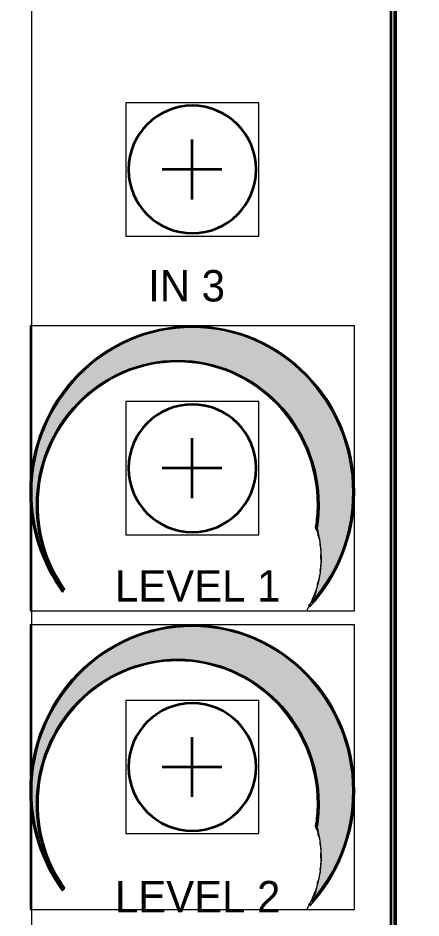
# Model space of a CAD drawing. Header units: inches. Extents: x 1 to 18, y -8 to 1.
# Drawn here: x 7.483 to 8.495, y -6.757 to -4.5 of the extents above; entities that cross this region are included whole.
import ezdxf

# ---------------------------------------------------------------- set-up
doc = ezdxf.new("R2010")
doc.units = ezdxf.units.IN
doc.header["$MEASUREMENT"] = 0
doc.layers.add('modules', color=7, linetype='Continuous')

# ---------------------------------------------------------------- blocks, each defined once
blk = doc.blocks.new('block 102')
at = {"layer": 'modules', "lineweight": 0}
blk.add_lwpolyline([(7.4132, -1.5), (8.4271, -1.5), (8.4271, -7.622), (7.4132, -7.622), (7.4132, -1.5)], dxfattribs=at)
blk.add_open_spline([(8.249, -7.5069), (8.249, -7.5069), (7.5912, -7.5069), (7.5912, -7.5069), (7.4967, -7.5069), (7.4201, -7.4303), (7.4201, -7.3358), (7.4201, -7.3358), (7.4201, -1.6781), (7.4201, -1.6781), (7.4201, -1.5836), (7.4967, -1.5069), (7.5912, -1.5069), (7.5912, -1.5069), (8.249, -1.5069), (8.249, -1.5069), (8.3435, -1.5069), (8.4201, -1.5836), (8.4201, -1.6781), (8.4201, -1.6781), (8.4201, -7.3358), (8.4201, -7.3358), (8.4201, -7.4303), (8.3435, -7.5069), (8.249, -7.5069)], degree=3, knots=[0, 0, 0, 0, 1, 1, 1, 2, 2, 2, 3, 3, 3, 4, 4, 4, 5, 5, 5, 6, 6, 6, 7, 7, 7, 8, 8, 8, 8], dxfattribs=at)
at = {"layer": 'modules', "color": 179, "lineweight": 35, "true_color": 0x231f20}
blk.add_open_spline([(8.249, -7.5069), (8.249, -7.5069), (7.5912, -7.5069), (7.5912, -7.5069), (7.4967, -7.5069), (7.4201, -7.4303), (7.4201, -7.3358), (7.4201, -7.3358), (7.4201, -1.6781), (7.4201, -1.6781), (7.4201, -1.5836), (7.4967, -1.5069), (7.5912, -1.5069), (7.5912, -1.5069), (8.249, -1.5069), (8.249, -1.5069), (8.3435, -1.5069), (8.4201, -1.5836), (8.4201, -1.6781), (8.4201, -1.6781), (8.4201, -7.3358), (8.4201, -7.3358), (8.4201, -7.4303), (8.3435, -7.5069), (8.249, -7.5069)], degree=3, knots=[0, 0, 0, 0, 1, 1, 1, 2, 2, 2, 3, 3, 3, 4, 4, 4, 5, 5, 5, 6, 6, 6, 7, 7, 7, 8, 8, 8, 8], dxfattribs=at)
blk = doc.blocks.new('block 107')
at = {"layer": 'modules', "lineweight": 0}
blk.add_lwpolyline([(7.754, -5.0467), (8.0879, -5.0467), (8.0879, -4.7128), (7.754, -4.7128), (7.754, -5.0467)], dxfattribs=at)
at = {"layer": 'modules', "color": 179, "lineweight": 35, "true_color": 0x231f20}
for points in [[(7.92, -4.8048), (7.92, -4.9548)], [(7.995, -4.8798), (7.845, -4.8798)]]:
    blk.add_lwpolyline(points, dxfattribs=at)
blk.add_open_spline([(8.081, -4.8798), (8.081, -4.9681), (8.0093, -5.0398), (7.921, -5.0398), (7.8326, -5.0398), (7.761, -4.9681), (7.761, -4.8798), (7.761, -4.7914), (7.8326, -4.7198), (7.921, -4.7198), (8.0093, -4.7198), (8.081, -4.7914), (8.081, -4.8798)], degree=3, knots=[0, 0, 0, 0, 1, 1, 1, 2, 2, 2, 3, 3, 3, 4, 4, 4, 4], dxfattribs=at)
blk = doc.blocks.new('block 108')
at = {"layer": 'modules', "lineweight": 0}
blk.add_lwpolyline([(7.754, -5.7957), (8.0879, -5.7957), (8.0879, -5.4618), (7.754, -5.4618), (7.754, -5.7957)], dxfattribs=at)
at = {"layer": 'modules', "color": 179, "lineweight": 35, "true_color": 0x231f20}
for points in [[(7.92, -5.5538), (7.92, -5.7038)], [(7.995, -5.6288), (7.845, -5.6288)]]:
    blk.add_lwpolyline(points, dxfattribs=at)
blk.add_open_spline([(8.081, -5.6288), (8.081, -5.7172), (8.0093, -5.7888), (7.921, -5.7888), (7.8326, -5.7888), (7.761, -5.7172), (7.761, -5.6288), (7.761, -5.5404), (7.8326, -5.4688), (7.921, -5.4688), (8.0093, -5.4688), (8.081, -5.5404), (8.081, -5.6288)], degree=3, knots=[0, 0, 0, 0, 1, 1, 1, 2, 2, 2, 3, 3, 3, 4, 4, 4, 4], dxfattribs=at)
blk = doc.blocks.new('block 109')
at = {"layer": 'modules', "lineweight": 0}
blk.add_lwpolyline([(7.754, -6.545), (8.0879, -6.545), (8.0879, -6.2111), (7.754, -6.2111), (7.754, -6.545)], dxfattribs=at)
at = {"layer": 'modules', "color": 179, "lineweight": 35, "true_color": 0x231f20}
for points in [[(7.92, -6.303), (7.92, -6.453)], [(7.995, -6.378), (7.845, -6.378)]]:
    blk.add_lwpolyline(points, dxfattribs=at)
blk.add_open_spline([(8.081, -6.378), (8.081, -6.4664), (8.0093, -6.538), (7.921, -6.538), (7.8326, -6.538), (7.761, -6.4664), (7.761, -6.378), (7.761, -6.2897), (7.8326, -6.218), (7.921, -6.218), (8.0093, -6.218), (8.081, -6.2897), (8.081, -6.378)], degree=3, knots=[0, 0, 0, 0, 1, 1, 1, 2, 2, 2, 3, 3, 3, 4, 4, 4, 4], dxfattribs=at)
blk = doc.blocks.new('block 111')
at = {"layer": 'modules', "true_color": 0xffffff}
h = blk.add_hatch(color=7, dxfattribs=at)
h.dxf.hatch_style = 2
edge = h.paths.add_edge_path()
edge.add_spline(control_points=[(7.921, -5.2717), (7.6964, -5.2717), (7.5137, -5.4588), (7.5137, -5.6888), (7.5137, -5.7806), (7.5425, -5.8674), (7.5954, -5.9392), (7.5961, -5.9378), (7.5969, -5.9364), (7.5978, -5.9351), (7.546, -5.8644), (7.5179, -5.779), (7.5179, -5.6888), (7.5179, -5.4613), (7.6987, -5.2762), (7.921, -5.2762), (8.1432, -5.2762), (8.324, -5.4613), (8.324, -5.6888), (8.324, -5.7986), (8.2819, -5.8985), (8.2132, -5.9725), (8.2142, -5.9737), (8.215, -5.9749), (8.2158, -5.9762), (8.2854, -5.9013), (8.3282, -5.8001), (8.3282, -5.6888), (8.3282, -5.4588), (8.1455, -5.2717), (7.921, -5.2717)], knot_values=[0, 0, 0, 0, 0.013889, 0.013889, 0.013889, 0.027778, 0.027778, 0.027778, 0.041667, 0.041667, 0.041667, 0.055556, 0.055556, 0.055556, 0.069444, 0.069444, 0.069444, 0.083333, 0.083333, 0.083333, 0.097222, 0.097222, 0.097222, 0.111111, 0.111111, 0.111111, 0.125, 0.125, 0.125, 0.138889, 0.138889, 0.138889, 0.138889], degree=3, periodic=0)
edge.add_line((7.921, -5.2717), (7.921, -5.2717))
h = blk.add_hatch(color=7, dxfattribs=at)
h.dxf.hatch_style = 2
edge = h.paths.add_edge_path()
edge.add_spline(control_points=[(8.2386, -5.9098), (8.2385, -5.91), (8.2385, -5.9103), (8.2385, -5.9106), (8.2379, -5.913), (8.2368, -5.9153), (8.2355, -5.9176), (8.2357, -5.9222), (8.2349, -5.9269), (8.2334, -5.9312), (8.2332, -5.9366), (8.232, -5.9419), (8.2296, -5.9464), (8.2281, -5.9492), (8.2261, -5.9517), (8.2239, -5.954), (8.2236, -5.9547), (8.2233, -5.9554), (8.223, -5.9561), (8.2226, -5.9595), (8.2222, -5.963), (8.2217, -5.9664), (8.2865, -5.8929), (8.3261, -5.7957), (8.3261, -5.6888), (8.3261, -5.4596), (8.1448, -5.2739), (7.9209, -5.2739), (7.6972, -5.2739), (7.5158, -5.4596), (7.5158, -5.6888), (7.5158, -5.782), (7.5459, -5.8678), (7.5966, -5.937), (7.5973, -5.9358), (7.5981, -5.9346), (7.599, -5.9335), (7.5567, -5.8739), (7.5316, -5.8008), (7.5316, -5.7214), (7.5316, -5.5218), (7.6895, -5.3601), (7.8844, -5.3601), (8.0794, -5.3601), (8.2373, -5.5218), (8.2373, -5.7214), (8.2373, -5.7404), (8.2355, -5.7589), (8.2326, -5.7769), (8.2342, -5.7803), (8.2352, -5.784), (8.2357, -5.7877), (8.2369, -5.7912), (8.2373, -5.7949), (8.2373, -5.7987), (8.2393, -5.8021), (8.2406, -5.8059), (8.2414, -5.8099), (8.2414, -5.8099), (8.2414, -5.8099), (8.2414, -5.8099), (8.2417, -5.8119), (8.2419, -5.8139), (8.242, -5.8159), (8.242, -5.8159), (8.242, -5.816), (8.242, -5.816), (8.242, -5.818), (8.2419, -5.8201), (8.2416, -5.8221), (8.245, -5.8295), (8.2457, -5.8385), (8.2436, -5.8465), (8.244, -5.8491), (8.244, -5.8517), (8.2438, -5.8543), (8.2439, -5.8544), (8.2439, -5.8544), (8.2439, -5.8545), (8.2452, -5.8594), (8.2453, -5.8659), (8.2439, -5.8716), (8.2439, -5.8746), (8.2436, -5.8777), (8.2429, -5.8807), (8.2427, -5.8817), (8.2424, -5.8827), (8.242, -5.8837), (8.2422, -5.8853), (8.2424, -5.887), (8.2425, -5.8886), (8.2427, -5.8922), (8.2418, -5.8961), (8.2404, -5.8998), (8.2403, -5.9032), (8.2397, -5.9066), (8.2386, -5.9098)], knot_values=[0, 0, 0, 0, 0.013889, 0.013889, 0.013889, 0.027778, 0.027778, 0.027778, 0.041667, 0.041667, 0.041667, 0.055556, 0.055556, 0.055556, 0.069444, 0.069444, 0.069444, 0.083333, 0.083333, 0.083333, 0.097222, 0.097222, 0.097222, 0.111111, 0.111111, 0.111111, 0.125, 0.125, 0.125, 0.138889, 0.138889, 0.138889, 0.152778, 0.152778, 0.152778, 0.166667, 0.166667, 0.166667, 0.180556, 0.180556, 0.180556, 0.194444, 0.194444, 0.194444, 0.208333, 0.208333, 0.208333, 0.222222, 0.222222, 0.222222, 0.236111, 0.236111, 0.236111, 0.25, 0.25, 0.25, 0.263889, 0.263889, 0.263889, 0.277778, 0.277778, 0.277778, 0.291667, 0.291667, 0.291667, 0.305556, 0.305556, 0.305556, 0.319444, 0.319444, 0.319444, 0.333333, 0.333333, 0.333333, 0.347222, 0.347222, 0.347222, 0.361111, 0.361111, 0.361111, 0.375, 0.375, 0.375, 0.388889, 0.388889, 0.388889, 0.402778, 0.402778, 0.402778, 0.416667, 0.416667, 0.416667, 0.430556, 0.430556, 0.430556, 0.444444, 0.444444, 0.444444, 0.444444], degree=3, periodic=0)
edge.add_line((8.2386, -5.9098), (8.2386, -5.9098))
h = blk.add_hatch(color=7, dxfattribs=at)
h.dxf.hatch_style = 2
edge = h.paths.add_edge_path()
edge.add_spline(control_points=[(8.2304, -5.7776), (8.2317, -5.7803), (8.2327, -5.783), (8.2333, -5.786), (8.237, -5.765), (8.2392, -5.7435), (8.2392, -5.7214), (8.2392, -5.521), (8.08, -5.3579), (7.8844, -5.3579), (7.6887, -5.3579), (7.5295, -5.521), (7.5295, -5.7214), (7.5295, -5.8005), (7.5544, -5.8737), (7.5964, -5.9335), (7.5952, -5.9298), (7.5942, -5.9262), (7.5932, -5.9224), (7.5929, -5.9216), (7.5927, -5.9208), (7.5924, -5.92), (7.5554, -5.8631), (7.5337, -5.7948), (7.5337, -5.7214), (7.5337, -5.5234), (7.691, -5.3624), (7.8844, -5.3624), (8.0777, -5.3624), (8.235, -5.5234), (8.235, -5.7214), (8.235, -5.7406), (8.2333, -5.7593), (8.2304, -5.7776)], knot_values=[0, 0, 0, 0, 0.013889, 0.013889, 0.013889, 0.027778, 0.027778, 0.027778, 0.041667, 0.041667, 0.041667, 0.055556, 0.055556, 0.055556, 0.069444, 0.069444, 0.069444, 0.083333, 0.083333, 0.083333, 0.097222, 0.097222, 0.097222, 0.111111, 0.111111, 0.111111, 0.125, 0.125, 0.125, 0.138889, 0.138889, 0.138889, 0.152778, 0.152778, 0.152778, 0.152778], degree=3, periodic=0)
edge.add_line((8.2304, -5.7776), (8.2304, -5.7776))
h = blk.add_hatch(color=7, dxfattribs=at)
h.dxf.hatch_style = 2
edge = h.paths.add_edge_path()
edge.add_spline(control_points=[(8.2306, -5.7781), (8.2319, -5.7808), (8.2329, -5.7837), (8.2335, -5.7867), (8.2372, -5.7655), (8.2394, -5.7437), (8.2394, -5.7214), (8.2394, -5.521), (8.0801, -5.3579), (7.8844, -5.3579), (7.6887, -5.3579), (7.5295, -5.521), (7.5295, -5.7214), (7.5295, -5.8013), (7.5549, -5.8752), (7.5977, -5.9352), (7.5985, -5.934), (7.5995, -5.9329), (7.6005, -5.9318), (7.5585, -5.8727), (7.5337, -5.8), (7.5337, -5.7214), (7.5337, -5.5234), (7.691, -5.3624), (7.8844, -5.3624), (8.0778, -5.3624), (8.2352, -5.5234), (8.2352, -5.7214), (8.2352, -5.7407), (8.2335, -5.7596), (8.2306, -5.7781)], knot_values=[0, 0, 0, 0, 0.013889, 0.013889, 0.013889, 0.027778, 0.027778, 0.027778, 0.041667, 0.041667, 0.041667, 0.055556, 0.055556, 0.055556, 0.069444, 0.069444, 0.069444, 0.083333, 0.083333, 0.083333, 0.097222, 0.097222, 0.097222, 0.111111, 0.111111, 0.111111, 0.125, 0.125, 0.125, 0.138889, 0.138889, 0.138889, 0.138889], degree=3, periodic=0)
edge.add_line((8.2306, -5.7781), (8.2306, -5.7781))
at = {"layer": 'modules', "lineweight": 0}
blk.add_lwpolyline([(7.5137, -5.9861), (8.3282, -5.9861), (8.3282, -5.2717), (7.5137, -5.2717), (7.5137, -5.9861)], dxfattribs=at)
for points, knots in [([(7.921, -5.2717), (7.6964, -5.2717), (7.5137, -5.4588), (7.5137, -5.6888), (7.5137, -5.7806), (7.5425, -5.8674), (7.5954, -5.9392), (7.5961, -5.9378), (7.5969, -5.9364), (7.5978, -5.9351), (7.546, -5.8644), (7.5179, -5.779), (7.5179, -5.6888), (7.5179, -5.4613), (7.6987, -5.2762), (7.921, -5.2762), (8.1432, -5.2762), (8.324, -5.4613), (8.324, -5.6888), (8.324, -5.7986), (8.2819, -5.8985), (8.2132, -5.9725), (8.2142, -5.9737), (8.215, -5.9749), (8.2158, -5.9762), (8.2854, -5.9013), (8.3282, -5.8001), (8.3282, -5.6888), (8.3282, -5.4588), (8.1455, -5.2717), (7.921, -5.2717)], [0, 0, 0, 0, 1, 1, 1, 2, 2, 2, 3, 3, 3, 4, 4, 4, 5, 5, 5, 6, 6, 6, 7, 7, 7, 8, 8, 8, 9, 9, 9, 10, 10, 10, 10]), ([(8.2386, -5.9098), (8.2385, -5.91), (8.2385, -5.9103), (8.2385, -5.9106), (8.2379, -5.913), (8.2368, -5.9153), (8.2355, -5.9176), (8.2357, -5.9222), (8.2349, -5.9269), (8.2334, -5.9312), (8.2332, -5.9366), (8.232, -5.9419), (8.2296, -5.9464), (8.2281, -5.9492), (8.2261, -5.9517), (8.2239, -5.954), (8.2236, -5.9547), (8.2233, -5.9554), (8.223, -5.9561), (8.2226, -5.9595), (8.2222, -5.963), (8.2217, -5.9664), (8.2865, -5.8929), (8.3261, -5.7957), (8.3261, -5.6888), (8.3261, -5.4596), (8.1448, -5.2739), (7.9209, -5.2739), (7.6972, -5.2739), (7.5158, -5.4596), (7.5158, -5.6888), (7.5158, -5.782), (7.5459, -5.8678), (7.5966, -5.937), (7.5973, -5.9358), (7.5981, -5.9346), (7.599, -5.9335), (7.5567, -5.8739), (7.5316, -5.8008), (7.5316, -5.7214), (7.5316, -5.5218), (7.6895, -5.3601), (7.8844, -5.3601), (8.0794, -5.3601), (8.2373, -5.5218), (8.2373, -5.7214), (8.2373, -5.7404), (8.2355, -5.7589), (8.2326, -5.7769), (8.2342, -5.7803), (8.2352, -5.784), (8.2357, -5.7877), (8.2369, -5.7912), (8.2373, -5.7949), (8.2373, -5.7987), (8.2393, -5.8021), (8.2406, -5.8059), (8.2414, -5.8099), (8.2414, -5.8099), (8.2414, -5.8099), (8.2414, -5.8099), (8.2417, -5.8119), (8.2419, -5.8139), (8.242, -5.8159), (8.242, -5.8159), (8.242, -5.816), (8.242, -5.816), (8.242, -5.818), (8.2419, -5.8201), (8.2416, -5.8221), (8.245, -5.8295), (8.2457, -5.8385), (8.2436, -5.8465), (8.244, -5.8491), (8.244, -5.8517), (8.2438, -5.8543), (8.2439, -5.8544), (8.2439, -5.8544), (8.2439, -5.8545), (8.2452, -5.8594), (8.2453, -5.8659), (8.2439, -5.8716), (8.2439, -5.8746), (8.2436, -5.8777), (8.2429, -5.8807), (8.2427, -5.8817), (8.2424, -5.8827), (8.242, -5.8837), (8.2422, -5.8853), (8.2424, -5.887), (8.2425, -5.8886), (8.2427, -5.8922), (8.2418, -5.8961), (8.2404, -5.8998), (8.2403, -5.9032), (8.2397, -5.9066), (8.2386, -5.9098)], [0, 0, 0, 0, 1, 1, 1, 2, 2, 2, 3, 3, 3, 4, 4, 4, 5, 5, 5, 6, 6, 6, 7, 7, 7, 8, 8, 8, 9, 9, 9, 10, 10, 10, 11, 11, 11, 12, 12, 12, 13, 13, 13, 14, 14, 14, 15, 15, 15, 16, 16, 16, 17, 17, 17, 18, 18, 18, 19, 19, 19, 20, 20, 20, 21, 21, 21, 22, 22, 22, 23, 23, 23, 24, 24, 24, 25, 25, 25, 26, 26, 26, 27, 27, 27, 28, 28, 28, 29, 29, 29, 30, 30, 30, 31, 31, 31, 32, 32, 32, 32]), ([(8.2304, -5.7776), (8.2317, -5.7803), (8.2327, -5.783), (8.2333, -5.786), (8.237, -5.765), (8.2392, -5.7435), (8.2392, -5.7214), (8.2392, -5.521), (8.08, -5.3579), (7.8844, -5.3579), (7.6887, -5.3579), (7.5295, -5.521), (7.5295, -5.7214), (7.5295, -5.8005), (7.5544, -5.8737), (7.5964, -5.9335), (7.5952, -5.9298), (7.5942, -5.9262), (7.5932, -5.9224), (7.5929, -5.9216), (7.5927, -5.9208), (7.5924, -5.92), (7.5554, -5.8631), (7.5337, -5.7948), (7.5337, -5.7214), (7.5337, -5.5234), (7.691, -5.3624), (7.8844, -5.3624), (8.0777, -5.3624), (8.235, -5.5234), (8.235, -5.7214), (8.235, -5.7406), (8.2333, -5.7593), (8.2304, -5.7776)], [0, 0, 0, 0, 1, 1, 1, 2, 2, 2, 3, 3, 3, 4, 4, 4, 5, 5, 5, 6, 6, 6, 7, 7, 7, 8, 8, 8, 9, 9, 9, 10, 10, 10, 11, 11, 11, 11]), ([(8.2306, -5.7781), (8.2319, -5.7808), (8.2329, -5.7837), (8.2335, -5.7867), (8.2372, -5.7655), (8.2394, -5.7437), (8.2394, -5.7214), (8.2394, -5.521), (8.0801, -5.3579), (7.8844, -5.3579), (7.6887, -5.3579), (7.5295, -5.521), (7.5295, -5.7214), (7.5295, -5.8013), (7.5549, -5.8752), (7.5977, -5.9352), (7.5985, -5.934), (7.5995, -5.9329), (7.6005, -5.9318), (7.5585, -5.8727), (7.5337, -5.8), (7.5337, -5.7214), (7.5337, -5.5234), (7.691, -5.3624), (7.8844, -5.3624), (8.0778, -5.3624), (8.2352, -5.5234), (8.2352, -5.7214), (8.2352, -5.7407), (8.2335, -5.7596), (8.2306, -5.7781)], [0, 0, 0, 0, 1, 1, 1, 2, 2, 2, 3, 3, 3, 4, 4, 4, 5, 5, 5, 6, 6, 6, 7, 7, 7, 8, 8, 8, 9, 9, 9, 10, 10, 10, 10])]:
    blk.add_open_spline(points, degree=3, knots=knots, dxfattribs=at)
at = {"layer": 'modules', "color": 7, "lineweight": 9, "true_color": 0xffffff}
blk.add_open_spline([(8.2094, -5.9839), (8.2466, -5.9208), (8.2551, -5.8442), (8.2328, -5.7737)], degree=3, dxfattribs=at)
blk = doc.blocks.new('block 112')
at = {"layer": 'modules', "true_color": 0xffffff}
h = blk.add_hatch(color=7, dxfattribs=at)
h.dxf.hatch_style = 2
edge = h.paths.add_edge_path()
edge.add_spline(control_points=[(7.921, -6.0212), (7.6964, -6.0212), (7.5137, -6.2083), (7.5137, -6.4383), (7.5137, -6.5301), (7.5425, -6.6169), (7.5954, -6.6887), (7.5961, -6.6872), (7.5969, -6.6859), (7.5978, -6.6846), (7.546, -6.6139), (7.5179, -6.5285), (7.5179, -6.4383), (7.5179, -6.2107), (7.6987, -6.0257), (7.921, -6.0257), (8.1432, -6.0257), (8.324, -6.2107), (8.324, -6.4383), (8.324, -6.5481), (8.2819, -6.648), (8.2132, -6.722), (8.2142, -6.7232), (8.215, -6.7244), (8.2158, -6.7257), (8.2854, -6.6508), (8.3282, -6.5496), (8.3282, -6.4383), (8.3282, -6.2083), (8.1455, -6.0212), (7.921, -6.0212)], knot_values=[0, 0, 0, 0, 0.013889, 0.013889, 0.013889, 0.027778, 0.027778, 0.027778, 0.041667, 0.041667, 0.041667, 0.055556, 0.055556, 0.055556, 0.069444, 0.069444, 0.069444, 0.083333, 0.083333, 0.083333, 0.097222, 0.097222, 0.097222, 0.111111, 0.111111, 0.111111, 0.125, 0.125, 0.125, 0.138889, 0.138889, 0.138889, 0.138889], degree=3, periodic=0)
edge.add_line((7.921, -6.0212), (7.921, -6.0212))
h = blk.add_hatch(color=7, dxfattribs=at)
h.dxf.hatch_style = 2
edge = h.paths.add_edge_path()
edge.add_spline(control_points=[(8.2386, -6.6592), (8.2385, -6.6595), (8.2385, -6.6598), (8.2385, -6.6601), (8.2379, -6.6625), (8.2368, -6.6648), (8.2355, -6.667), (8.2357, -6.6717), (8.2349, -6.6764), (8.2334, -6.6807), (8.2332, -6.6861), (8.232, -6.6914), (8.2296, -6.6959), (8.2281, -6.6987), (8.2261, -6.7012), (8.2239, -6.7035), (8.2236, -6.7042), (8.2233, -6.7049), (8.223, -6.7056), (8.2226, -6.709), (8.2222, -6.7125), (8.2217, -6.7159), (8.2865, -6.6424), (8.3261, -6.5452), (8.3261, -6.4383), (8.3261, -6.2091), (8.1448, -6.0234), (7.9209, -6.0234), (7.6972, -6.0234), (7.5158, -6.2091), (7.5158, -6.4383), (7.5158, -6.5314), (7.5459, -6.6173), (7.5966, -6.6865), (7.5973, -6.6853), (7.5981, -6.6841), (7.599, -6.683), (7.5567, -6.6234), (7.5316, -6.5502), (7.5316, -6.4709), (7.5316, -6.2713), (7.6895, -6.1096), (7.8844, -6.1096), (8.0794, -6.1096), (8.2373, -6.2713), (8.2373, -6.4709), (8.2373, -6.4899), (8.2355, -6.5083), (8.2326, -6.5264), (8.2342, -6.5298), (8.2352, -6.5335), (8.2357, -6.5372), (8.2369, -6.5407), (8.2373, -6.5444), (8.2373, -6.5482), (8.2393, -6.5516), (8.2406, -6.5554), (8.2414, -6.5594), (8.2414, -6.5594), (8.2414, -6.5594), (8.2414, -6.5594), (8.2417, -6.5614), (8.2419, -6.5634), (8.242, -6.5654), (8.242, -6.5654), (8.242, -6.5655), (8.242, -6.5655), (8.242, -6.5675), (8.2419, -6.5696), (8.2416, -6.5716), (8.245, -6.579), (8.2457, -6.5879), (8.2436, -6.596), (8.244, -6.5986), (8.244, -6.6012), (8.2438, -6.6038), (8.2439, -6.6039), (8.2439, -6.6039), (8.2439, -6.604), (8.2452, -6.6089), (8.2453, -6.6154), (8.2439, -6.6211), (8.2439, -6.6241), (8.2436, -6.6272), (8.2429, -6.6302), (8.2427, -6.6312), (8.2424, -6.6322), (8.242, -6.6332), (8.2422, -6.6348), (8.2424, -6.6364), (8.2425, -6.6381), (8.2427, -6.6417), (8.2418, -6.6456), (8.2404, -6.6493), (8.2403, -6.6527), (8.2397, -6.6561), (8.2386, -6.6592)], knot_values=[0, 0, 0, 0, 0.013889, 0.013889, 0.013889, 0.027778, 0.027778, 0.027778, 0.041667, 0.041667, 0.041667, 0.055556, 0.055556, 0.055556, 0.069444, 0.069444, 0.069444, 0.083333, 0.083333, 0.083333, 0.097222, 0.097222, 0.097222, 0.111111, 0.111111, 0.111111, 0.125, 0.125, 0.125, 0.138889, 0.138889, 0.138889, 0.152778, 0.152778, 0.152778, 0.166667, 0.166667, 0.166667, 0.180556, 0.180556, 0.180556, 0.194444, 0.194444, 0.194444, 0.208333, 0.208333, 0.208333, 0.222222, 0.222222, 0.222222, 0.236111, 0.236111, 0.236111, 0.25, 0.25, 0.25, 0.263889, 0.263889, 0.263889, 0.277778, 0.277778, 0.277778, 0.291667, 0.291667, 0.291667, 0.305556, 0.305556, 0.305556, 0.319444, 0.319444, 0.319444, 0.333333, 0.333333, 0.333333, 0.347222, 0.347222, 0.347222, 0.361111, 0.361111, 0.361111, 0.375, 0.375, 0.375, 0.388889, 0.388889, 0.388889, 0.402778, 0.402778, 0.402778, 0.416667, 0.416667, 0.416667, 0.430556, 0.430556, 0.430556, 0.444444, 0.444444, 0.444444, 0.444444], degree=3, periodic=0)
edge.add_line((8.2386, -6.6592), (8.2386, -6.6592))
h = blk.add_hatch(color=7, dxfattribs=at)
h.dxf.hatch_style = 2
edge = h.paths.add_edge_path()
edge.add_spline(control_points=[(8.2304, -6.5271), (8.2317, -6.5297), (8.2327, -6.5325), (8.2333, -6.5354), (8.237, -6.5145), (8.2392, -6.493), (8.2392, -6.4709), (8.2392, -6.2705), (8.08, -6.1074), (7.8844, -6.1074), (7.6887, -6.1074), (7.5295, -6.2705), (7.5295, -6.4709), (7.5295, -6.55), (7.5544, -6.6232), (7.5964, -6.683), (7.5952, -6.6793), (7.5942, -6.6756), (7.5932, -6.6719), (7.5929, -6.6711), (7.5927, -6.6703), (7.5924, -6.6695), (7.5554, -6.6126), (7.5337, -6.5443), (7.5337, -6.4709), (7.5337, -6.2729), (7.691, -6.1119), (7.8844, -6.1119), (8.0777, -6.1119), (8.235, -6.2729), (8.235, -6.4709), (8.235, -6.4901), (8.2333, -6.5088), (8.2304, -6.5271)], knot_values=[0, 0, 0, 0, 0.013889, 0.013889, 0.013889, 0.027778, 0.027778, 0.027778, 0.041667, 0.041667, 0.041667, 0.055556, 0.055556, 0.055556, 0.069444, 0.069444, 0.069444, 0.083333, 0.083333, 0.083333, 0.097222, 0.097222, 0.097222, 0.111111, 0.111111, 0.111111, 0.125, 0.125, 0.125, 0.138889, 0.138889, 0.138889, 0.152778, 0.152778, 0.152778, 0.152778], degree=3, periodic=0)
edge.add_line((8.2304, -6.5271), (8.2304, -6.5271))
h = blk.add_hatch(color=7, dxfattribs=at)
h.dxf.hatch_style = 2
edge = h.paths.add_edge_path()
edge.add_spline(control_points=[(8.2306, -6.5276), (8.2319, -6.5303), (8.2329, -6.5332), (8.2335, -6.5362), (8.2372, -6.515), (8.2394, -6.4932), (8.2394, -6.4709), (8.2394, -6.2705), (8.0801, -6.1074), (7.8844, -6.1074), (7.6887, -6.1074), (7.5295, -6.2705), (7.5295, -6.4709), (7.5295, -6.5508), (7.5549, -6.6247), (7.5977, -6.6847), (7.5985, -6.6835), (7.5995, -6.6824), (7.6005, -6.6813), (7.5585, -6.6222), (7.5337, -6.5495), (7.5337, -6.4709), (7.5337, -6.2729), (7.691, -6.1119), (7.8844, -6.1119), (8.0778, -6.1119), (8.2352, -6.2729), (8.2352, -6.4709), (8.2352, -6.4902), (8.2335, -6.5091), (8.2306, -6.5276)], knot_values=[0, 0, 0, 0, 0.013889, 0.013889, 0.013889, 0.027778, 0.027778, 0.027778, 0.041667, 0.041667, 0.041667, 0.055556, 0.055556, 0.055556, 0.069444, 0.069444, 0.069444, 0.083333, 0.083333, 0.083333, 0.097222, 0.097222, 0.097222, 0.111111, 0.111111, 0.111111, 0.125, 0.125, 0.125, 0.138889, 0.138889, 0.138889, 0.138889], degree=3, periodic=0)
edge.add_line((8.2306, -6.5276), (8.2306, -6.5276))
at = {"layer": 'modules', "lineweight": 0}
blk.add_lwpolyline([(7.5137, -6.7356), (8.3282, -6.7356), (8.3282, -6.0212), (7.5137, -6.0212), (7.5137, -6.7356)], dxfattribs=at)
for points, knots in [([(7.921, -6.0212), (7.6964, -6.0212), (7.5137, -6.2083), (7.5137, -6.4383), (7.5137, -6.5301), (7.5425, -6.6169), (7.5954, -6.6887), (7.5961, -6.6872), (7.5969, -6.6859), (7.5978, -6.6846), (7.546, -6.6139), (7.5179, -6.5285), (7.5179, -6.4383), (7.5179, -6.2107), (7.6987, -6.0257), (7.921, -6.0257), (8.1432, -6.0257), (8.324, -6.2107), (8.324, -6.4383), (8.324, -6.5481), (8.2819, -6.648), (8.2132, -6.722), (8.2142, -6.7232), (8.215, -6.7244), (8.2158, -6.7257), (8.2854, -6.6508), (8.3282, -6.5496), (8.3282, -6.4383), (8.3282, -6.2083), (8.1455, -6.0212), (7.921, -6.0212)], [0, 0, 0, 0, 1, 1, 1, 2, 2, 2, 3, 3, 3, 4, 4, 4, 5, 5, 5, 6, 6, 6, 7, 7, 7, 8, 8, 8, 9, 9, 9, 10, 10, 10, 10]), ([(8.2386, -6.6592), (8.2385, -6.6595), (8.2385, -6.6598), (8.2385, -6.6601), (8.2379, -6.6625), (8.2368, -6.6648), (8.2355, -6.667), (8.2357, -6.6717), (8.2349, -6.6764), (8.2334, -6.6807), (8.2332, -6.6861), (8.232, -6.6914), (8.2296, -6.6959), (8.2281, -6.6987), (8.2261, -6.7012), (8.2239, -6.7035), (8.2236, -6.7042), (8.2233, -6.7049), (8.223, -6.7056), (8.2226, -6.709), (8.2222, -6.7125), (8.2217, -6.7159), (8.2865, -6.6424), (8.3261, -6.5452), (8.3261, -6.4383), (8.3261, -6.2091), (8.1448, -6.0234), (7.9209, -6.0234), (7.6972, -6.0234), (7.5158, -6.2091), (7.5158, -6.4383), (7.5158, -6.5314), (7.5459, -6.6173), (7.5966, -6.6865), (7.5973, -6.6853), (7.5981, -6.6841), (7.599, -6.683), (7.5567, -6.6234), (7.5316, -6.5502), (7.5316, -6.4709), (7.5316, -6.2713), (7.6895, -6.1096), (7.8844, -6.1096), (8.0794, -6.1096), (8.2373, -6.2713), (8.2373, -6.4709), (8.2373, -6.4899), (8.2355, -6.5083), (8.2326, -6.5264), (8.2342, -6.5298), (8.2352, -6.5335), (8.2357, -6.5372), (8.2369, -6.5407), (8.2373, -6.5444), (8.2373, -6.5482), (8.2393, -6.5516), (8.2406, -6.5554), (8.2414, -6.5594), (8.2414, -6.5594), (8.2414, -6.5594), (8.2414, -6.5594), (8.2417, -6.5614), (8.2419, -6.5634), (8.242, -6.5654), (8.242, -6.5654), (8.242, -6.5655), (8.242, -6.5655), (8.242, -6.5675), (8.2419, -6.5696), (8.2416, -6.5716), (8.245, -6.579), (8.2457, -6.5879), (8.2436, -6.596), (8.244, -6.5986), (8.244, -6.6012), (8.2438, -6.6038), (8.2439, -6.6039), (8.2439, -6.6039), (8.2439, -6.604), (8.2452, -6.6089), (8.2453, -6.6154), (8.2439, -6.6211), (8.2439, -6.6241), (8.2436, -6.6272), (8.2429, -6.6302), (8.2427, -6.6312), (8.2424, -6.6322), (8.242, -6.6332), (8.2422, -6.6348), (8.2424, -6.6364), (8.2425, -6.6381), (8.2427, -6.6417), (8.2418, -6.6456), (8.2404, -6.6493), (8.2403, -6.6527), (8.2397, -6.6561), (8.2386, -6.6592)], [0, 0, 0, 0, 1, 1, 1, 2, 2, 2, 3, 3, 3, 4, 4, 4, 5, 5, 5, 6, 6, 6, 7, 7, 7, 8, 8, 8, 9, 9, 9, 10, 10, 10, 11, 11, 11, 12, 12, 12, 13, 13, 13, 14, 14, 14, 15, 15, 15, 16, 16, 16, 17, 17, 17, 18, 18, 18, 19, 19, 19, 20, 20, 20, 21, 21, 21, 22, 22, 22, 23, 23, 23, 24, 24, 24, 25, 25, 25, 26, 26, 26, 27, 27, 27, 28, 28, 28, 29, 29, 29, 30, 30, 30, 31, 31, 31, 32, 32, 32, 32]), ([(8.2304, -6.5271), (8.2317, -6.5297), (8.2327, -6.5325), (8.2333, -6.5354), (8.237, -6.5145), (8.2392, -6.493), (8.2392, -6.4709), (8.2392, -6.2705), (8.08, -6.1074), (7.8844, -6.1074), (7.6887, -6.1074), (7.5295, -6.2705), (7.5295, -6.4709), (7.5295, -6.55), (7.5544, -6.6232), (7.5964, -6.683), (7.5952, -6.6793), (7.5942, -6.6756), (7.5932, -6.6719), (7.5929, -6.6711), (7.5927, -6.6703), (7.5924, -6.6695), (7.5554, -6.6126), (7.5337, -6.5443), (7.5337, -6.4709), (7.5337, -6.2729), (7.691, -6.1119), (7.8844, -6.1119), (8.0777, -6.1119), (8.235, -6.2729), (8.235, -6.4709), (8.235, -6.4901), (8.2333, -6.5088), (8.2304, -6.5271)], [0, 0, 0, 0, 1, 1, 1, 2, 2, 2, 3, 3, 3, 4, 4, 4, 5, 5, 5, 6, 6, 6, 7, 7, 7, 8, 8, 8, 9, 9, 9, 10, 10, 10, 11, 11, 11, 11]), ([(8.2306, -6.5276), (8.2319, -6.5303), (8.2329, -6.5332), (8.2335, -6.5362), (8.2372, -6.515), (8.2394, -6.4932), (8.2394, -6.4709), (8.2394, -6.2705), (8.0801, -6.1074), (7.8844, -6.1074), (7.6887, -6.1074), (7.5295, -6.2705), (7.5295, -6.4709), (7.5295, -6.5508), (7.5549, -6.6247), (7.5977, -6.6847), (7.5985, -6.6835), (7.5995, -6.6824), (7.6005, -6.6813), (7.5585, -6.6222), (7.5337, -6.5495), (7.5337, -6.4709), (7.5337, -6.2729), (7.691, -6.1119), (7.8844, -6.1119), (8.0778, -6.1119), (8.2352, -6.2729), (8.2352, -6.4709), (8.2352, -6.4902), (8.2335, -6.5091), (8.2306, -6.5276)], [0, 0, 0, 0, 1, 1, 1, 2, 2, 2, 3, 3, 3, 4, 4, 4, 5, 5, 5, 6, 6, 6, 7, 7, 7, 8, 8, 8, 9, 9, 9, 10, 10, 10, 10])]:
    blk.add_open_spline(points, degree=3, knots=knots, dxfattribs=at)
at = {"layer": 'modules', "color": 7, "lineweight": 9, "true_color": 0xffffff}
blk.add_open_spline([(8.2094, -6.7334), (8.2466, -6.6703), (8.2551, -6.5937), (8.2328, -6.5232)], degree=3, dxfattribs=at)
blk = doc.blocks.new('block 101')
at = {"layer": 'modules', "lineweight": 0}
blk.add_lwpolyline([(7.4132, -1.5), (8.4271, -1.5), (8.4271, -7.622), (7.4132, -7.622), (7.4132, -1.5)], dxfattribs=at)
at = {"layer": 'modules'}
for name in ['block 102', 'block 107', 'block 111', 'block 108', 'block 112', 'block 109']:
    blk.add_blockref(name, (0, 0), dxfattribs=at)
at = {"layer": 'modules', "color": 179, "true_color": 0x231f20, "char_height": 0.078667, "attachment_point": 7}
for s, insert in [('\\fFutura Medium|b0|i0|c0|p34;\\W1;IN 3', (7.8101, -5.2118)), ('\\fFutura Medium|b0|i0|c0|p34;\\W1;LEVEL 1', (7.7268, -5.9631)), ('\\fFutura Medium|b0|i0|c0|p34;\\W1;LEVEL 2', (7.7268, -6.7423))]:
    blk.add_mtext(s, dxfattribs=dict(at, insert=insert))
blk = doc.blocks.new('block 100')
at = {"layer": 'modules'}
blk.add_blockref('block 101', (0, 0), dxfattribs=at)
blk = doc.blocks.new('block 116')
at = {"layer": 'modules', "lineweight": 0}
blk.add_lwpolyline([(7.5181, -1.5), (10.4384, -1.5), (10.4384, -7.5233), (7.5181, -7.5233), (7.5181, -1.5)], dxfattribs=at)
blk.add_open_spline([(10.2581, -7.5069), (10.2581, -7.5069), (8.6048, -7.5069), (8.6048, -7.5069), (8.5091, -7.5069), (8.4314, -7.4293), (8.4314, -7.3336), (8.4314, -7.3336), (8.4314, -1.6803), (8.4314, -1.6803), (8.4314, -1.5846), (8.5091, -1.5069), (8.6048, -1.5069), (8.6048, -1.5069), (10.2581, -1.5069), (10.2581, -1.5069), (10.3538, -1.5069), (10.4314, -1.5846), (10.4314, -1.6803), (10.4314, -1.6803), (10.4314, -7.3336), (10.4314, -7.3336), (10.4314, -7.4293), (10.3538, -7.5069), (10.2581, -7.5069)], degree=3, knots=[0, 0, 0, 0, 1, 1, 1, 2, 2, 2, 3, 3, 3, 4, 4, 4, 5, 5, 5, 6, 6, 6, 7, 7, 7, 8, 8, 8, 8], dxfattribs=at)
at = {"layer": 'modules', "color": 179, "lineweight": 35, "true_color": 0x231f20}
blk.add_open_spline([(10.2581, -7.5069), (10.2581, -7.5069), (8.6048, -7.5069), (8.6048, -7.5069), (8.5091, -7.5069), (8.4314, -7.4293), (8.4314, -7.3336), (8.4314, -7.3336), (8.4314, -1.6803), (8.4314, -1.6803), (8.4314, -1.5846), (8.5091, -1.5069), (8.6048, -1.5069), (8.6048, -1.5069), (10.2581, -1.5069), (10.2581, -1.5069), (10.3538, -1.5069), (10.4314, -1.5846), (10.4314, -1.6803), (10.4314, -1.6803), (10.4314, -7.3336), (10.4314, -7.3336), (10.4314, -7.4293), (10.3538, -7.5069), (10.2581, -7.5069)], degree=3, knots=[0, 0, 0, 0, 1, 1, 1, 2, 2, 2, 3, 3, 3, 4, 4, 4, 5, 5, 5, 6, 6, 6, 7, 7, 7, 8, 8, 8, 8], dxfattribs=at)
blk = doc.blocks.new('block 131')
at = {"layer": 'modules', "lineweight": 0}
blk.add_lwpolyline([(7.5181, -1.5), (10.4384, -1.5), (10.4384, -7.5233), (7.5181, -7.5233), (7.5181, -1.5)], dxfattribs=at)
blk = doc.blocks.new('block 132')
at = {"layer": 'modules', "lineweight": 0}
blk.add_lwpolyline([(7.5181, -1.5), (10.4384, -1.5), (10.4384, -7.5233), (7.5181, -7.5233), (7.5181, -1.5)], dxfattribs=at)
blk = doc.blocks.new('block 133')
at = {"layer": 'modules', "lineweight": 0}
blk.add_lwpolyline([(7.5181, -1.5), (10.4384, -1.5), (10.4384, -7.5233), (7.5181, -7.5233), (7.5181, -1.5)], dxfattribs=at)
blk = doc.blocks.new('block 115')
at = {"layer": 'modules', "lineweight": 0}
blk.add_lwpolyline([(7.5181, -1.5), (10.4384, -1.5), (10.4384, -7.5233), (7.5181, -7.5233), (7.5181, -1.5)], dxfattribs=at)
at = {"layer": 'modules'}
for name in ['block 116', 'block 131', 'block 132', 'block 133']:
    blk.add_blockref(name, (0, 0), dxfattribs=at)
blk = doc.blocks.new('block 114')
at = {"layer": 'modules'}
blk.add_blockref('block 115', (0, 0), dxfattribs=at)

msp = doc.modelspace()

# ---------------------------------------------------------------- block references
at = {"layer": 'modules'}
for name in ['block 100', 'block 114']:
    msp.add_blockref(name, (0, 0), dxfattribs=at)

doc.saveas('drawing.dxf')
